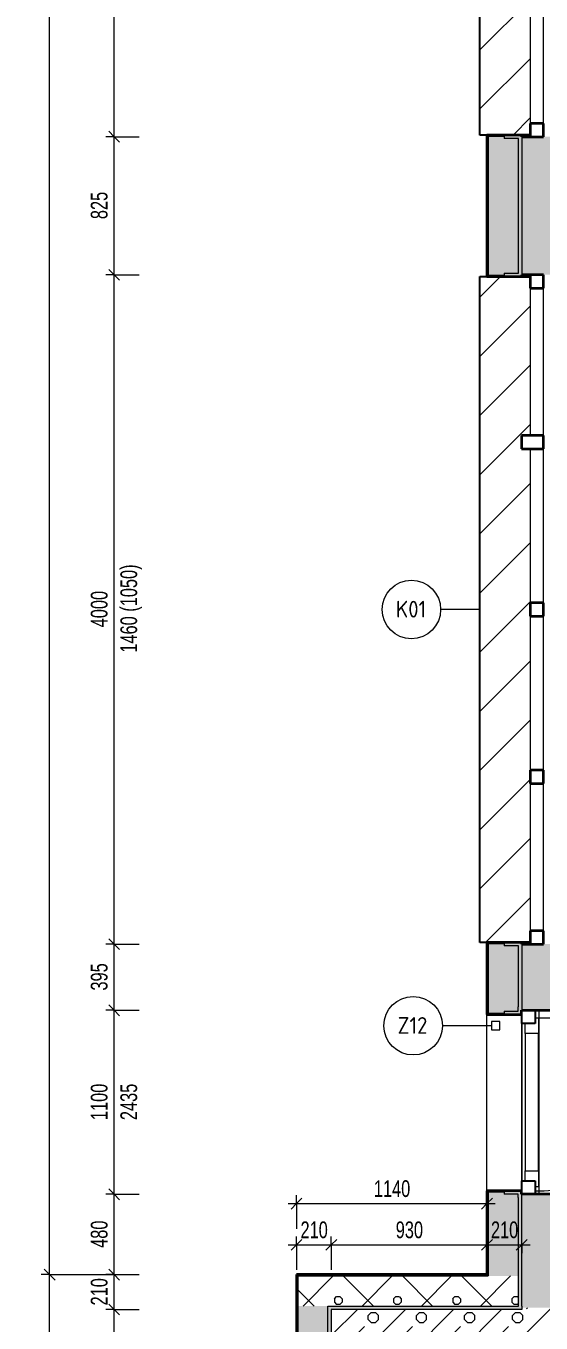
# Model space of a CAD drawing. Header units: millimetres. Extents: x -3281 to 232784, y -45352 to 20466.
# Drawn here: x -3281 to -202, y -16221 to -8470 of the extents above; entities that cross this region are included whole.
import ezdxf

# ---------------------------------------------------------------- set-up
doc = ezdxf.new("R2010")
doc.units = ezdxf.units.MM
for name, color, linetype, lineweight in [('A-ANNO-DIMS', 211, 'Continuous', 9), ('A-ANNO-DIMS-50', 211, 'Continuous', 9), ('A-GENM', 13, 'Continuous', 13), ('A-GENM-IDEN', 13, 'Continuous', 9), ('A-GLAZ', 151, 'Continuous', 13), ('A-GLAZ-SILL', 1, 'Continuous', 13), ('A-WALL', 113, 'Continuous', 13), ('Q-SPCQ', 91, 'Continuous', 13), ('Q-SPCQ-IDEN', 132, 'Continuous', 9)]:
    doc.layers.add(name, color=color, linetype=linetype, lineweight=lineweight)
doc.layers.add('A-DETL-MBND', color=5, linetype='Continuous')
doc.layers.add('A-WALL-PATT', color=111, linetype='Continuous')
doc.styles.add('Arial_1', font='arial.ttf', dxfattribs={"width": 0.7, "height": 100})
doc.styles.add('ISOCPEUR_1', font='isocpeur.ttf', dxfattribs={"width": 0.9, "height": 100})
doc.dimstyles.new('Vnitřní_-_průhledné_1', dxfattribs={"dimscale": 304.8, "dimtxt": 102.02594, "dimasz": 0.213255, "dimexe": 0.164042, "dimexo": 0.0625, "dimgap": 0.032808, "dimtad": 1, "dimdec": 0, "dimrnd": 5, "dimzin": 0, "dimdsep": 46, "dimtxsty": 'Arial_1', "dimblk1": 'OBLIQUE', "dimblk2": 'OBLIQUE', "dimsah": 1, "dimcen": 0.09, "dimdle": 0.164042, "dimazin": 0, "dimtfac": 1, "dimtdec": 4, "dimtix": 1, "dimtmove": 0, "dimatfit": 3, "dimfxl": 0.492126, "dimfxlon": 1, "dimtvp": 1, "dimtolj": 1, "dimtzin": 0, "dimarcsym": 2})
pattern_1 = [(45, (0, 0), (0.0007, 353.5527), []), (315, (0, 0), (353.552, 0), []), (270, (153.68, 9.56), (176.771, -176.771), [19.139, -334.416]), (270, (199.87, 9.56), (176.771, -176.771), [19.139, -334.416]), (0, (166.57, 23.1), (176.771, 176.771), [19.139, -334.416]), (0, (166.57, -23.1), (176.771, 176.771), [19.139, -334.416]), (45, (153.68, 9.56), (0.0007, 353.5527), [19.139, -230.861]), (45, (186.35, -23.1), (0.0007, 353.5527), [19.139, -230.861]), (315, (186.35, 23.1), (353.552, 0), [19.139, -230.861]), (315, (153.68, -9.56), (353.552, 0), [19.139, -230.861])]

# ---------------------------------------------------------------- blocks, each defined once
blk = doc.blocks.new('OKNO_4k_ - OKNO_4k_4000x1460-1966617-1NP_NÁVRH A')
at = {"layer": 'A-GLAZ'}
h = blk.add_hatch(dxfattribs=at)
h.set_pattern_fill('FP_5', color=256, style=0, pattern_type=2)
h.set_pattern_definition([(270, (11956.784, -152.193), (43.3, -75), [50, -100]), (330, (11956.784, -202.193), (86.6019, -0.0011), [50, -100]), (210, (11956.784, -202.193), (-43.3019, -74.9989), [50, -100])])
h.paths.add_polyline_path([(-2000, 115), (-1990, 115), (-1990, 166), (-2000, 166)])
h.paths.add_polyline_path([(1990, 166), (1990, 115), (2000, 115), (2000, 166)])
at = {"layer": 'A-GLAZ', "lineweight": 35}
for p, q in [((-1990, 166), (-2000, 166)), ((-2000, 166), (-2000, 115)), ((-1990, 115), (-1990, 166)), ((1040, 166), (960, 166)), ((960, 166), (960, 35)), ((1040, 35), (1040, 166)), ((1990, 166), (1990, 115)), ((2000, 166), (1990, 166)), ((2000, 115), (2000, 166)), ((-2000, 115), (-1990, 115)), ((-2000, 115), (-2000, 35)), ((-1920, 115), (-2000, 115)), ((-1920, 35), (-1920, 115)), ((-960, 115), (-1040, 115)), ((-1040, 115), (-1040, 35)), ((-960, 35), (-960, 115)), ((40, 115), (-40, 115)), ((-40, 115), (-40, 35)), ((40, 35), (40, 115)), ((2000, 115), (1920, 115)), ((1920, 115), (1920, 35)), ((1990, 115), (2000, 115)), ((2000, 35), (2000, 115)), ((-2000, 35), (-1920, 35)), ((-1040, 35), (-960, 35)), ((-40, 35), (40, 35)), ((960, 35), (1040, 35)), ((1920, 35), (2000, 35))]:
    blk.add_line(p, q, dxfattribs=at)
at = {"layer": 'A-GLAZ'}
for p, q in [((-1040, 115), (-1920, 115)), ((-40, 115), (-960, 115)), ((960, 115), (40, 115)), ((1920, 115), (1040, 115)), ((-1920, 35), (-1040, 35)), ((-960, 35), (-40, 35)), ((40, 35), (960, 35)), ((1040, 35), (1920, 35))]:
    blk.add_line(p, q, dxfattribs=at)
blk = doc.blocks.new('OKNO_dvere vchod_1k_nadsvetlik - vstupni dvere 1100_2435-971794-1NP_NÁVRH A')
at = {"layer": 'A-GLAZ'}
for p, q in [((-995.3, -85), (-995.3, 950)), ((-995.3, -65), (-900.3, -65)), ((-995.3, -85), (-995.3, -65)), ((-900.3, -65), (-900.3, -145)), ((-80.3, -65), (-900.3, -65)), ((-80.3, -65), (14.7, -65)), ((-80.3, -145), (-80.3, -65)), ((14.7, -65), (14.7, -85)), ((-960.4, -85), (-995.3, -85)), ((-960.3, -145), (-960.4, -85)), ((-900.3, -145), (-960.3, -145)), ((-900.3, -145), (-80.3, -145)), ((-20.3, -145), (-80.3, -145)), ((14.7, -85), (-20.3, -85)), ((-20.3, -85), (-20.3, -145)), ((-960.3, -165), (-20.3, -165))]:
    blk.add_line(p, q, dxfattribs=at)
at = {"layer": 'A-GLAZ', "lineweight": 25}
for p, q in [((-1040.3, -85), (-960.3, -85)), ((-960.3, -85), (-960.3, -165)), ((-20.3, -85), (59.7, -85)), ((-20.3, -165), (-20.3, -85)), ((-960.3, -165), (-1040.3, -165)), ((59.7, -165), (-20.3, -165))]:
    blk.add_line(p, q, dxfattribs=at)
at = {"layer": 'A-GLAZ', "lineweight": 35}
for p, q in [((-1040.3, -164), (-1035.3, -164)), ((-1035.3, -164), (-1035.3, -166)), ((54.7, -164), (59.7, -164)), ((54.7, -166), (54.7, -164))]:
    blk.add_line(p, q, dxfattribs=at)
at = {"layer": 'A-GLAZ'}
blk.add_arc((-995.3, -85), 1035, 360, 90, dxfattribs=at)
at = {"layer": 'A-GLAZ-SILL'}
blk.add_line((-1040.3, 165), (59.7, 165), dxfattribs=at)
blk = doc.blocks.new('OKNO_2k_ - OKNO_2k_2000x1450-V40-1NP_NÁVRH A')
at = {"layer": 'A-GLAZ'}
h = blk.add_hatch(dxfattribs=at)
h.set_pattern_fill('FP_97', color=256, style=0, pattern_type=2)
h.set_pattern_definition([(270, (8131.784, -152.193), (43.3, -75), [50, -100]), (330, (8131.784, -202.193), (86.6019, -0.0011), [50, -100]), (210, (8131.784, -202.193), (-43.3019, -74.9989), [50, -100])])
h.paths.add_polyline_path([(-1000, 166), (-1000, 115), (-990, 115), (-990, 166)])
h.paths.add_polyline_path([(990, 115), (1000, 115), (1000, 166), (990, 166)])
at = {"layer": 'A-GLAZ', "lineweight": 35}
for p, q in [((-990, 166), (-1000, 166)), ((-1000, 166), (-1000, 115)), ((-990, 115), (-990, 166)), ((990, 166), (990, 115)), ((1000, 166), (990, 166)), ((1000, 115), (1000, 166)), ((-1000, 115), (-990, 115)), ((-1000, 115), (-1000, 35)), ((-920, 115), (-1000, 115)), ((-920, 35), (-920, 115)), ((40, 115), (-40, 115)), ((-40, 115), (-40, 35)), ((40, 35), (40, 115)), ((1000, 115), (920, 115)), ((920, 115), (920, 35)), ((990, 115), (1000, 115)), ((1000, 35), (1000, 115)), ((-1000, 35), (-920, 35)), ((-40, 35), (40, 35)), ((920, 35), (1000, 35))]:
    blk.add_line(p, q, dxfattribs=at)
at = {"layer": 'A-GLAZ'}
for p, q in [((-40, 115), (-920, 115)), ((920, 115), (40, 115)), ((-920, 35), (-40, 35)), ((40, 35), (920, 35))]:
    blk.add_line(p, q, dxfattribs=at)
blk = doc.blocks.new('parapet_ext - parapet_ext-V41-1NP_NÁVRH A')
at = {"layer": 'Q-SPCQ'}
h = blk.add_hatch(dxfattribs=at)
h.set_pattern_fill('FP_98', color=11, style=0, pattern_type=2)
h.set_pattern_definition([(315, (8131.78, -267.2), (176.777, 176.777), [])])
h.paths.add_polyline_path([(-990, 0), (990, 0), (990, 300), (-990, 300), (-990, 50)])
at = {"layer": 'Q-SPCQ', "color": 21, "lineweight": 25}
for p, q in [((-990, 258), (-990, 300)), ((-990, 300), (990, 300)), ((990, 300), (990, 258))]:
    blk.add_line(p, q, dxfattribs=at)
blk = doc.blocks.new('parapet_ext - parapet_ext-1802076-1NP_NÁVRH A')
at = {"layer": 'Q-SPCQ'}
h = blk.add_hatch(dxfattribs=at)
h.set_pattern_fill('FP_99', color=11, style=0, pattern_type=2)
h.set_pattern_definition([(315, (11956.78, -267.2), (176.7767, 176.7767), [])])
h.paths.add_polyline_path([(-1990, 50), (-1990, 0), (960, 0), (960, 51), (1040, 51), (1040, 0), (1990, 0), (1990, 300), (-1990, 300), (-1990, 51)])
at = {"layer": 'Q-SPCQ', "color": 21, "lineweight": 25}
for p, q in [((-1990, 258), (-1990, 300)), ((-1990, 300), (1990, 300)), ((1990, 300), (1990, 258))]:
    blk.add_line(p, q, dxfattribs=at)
blk = doc.blocks.new('BP_ZÁSTUPNÝ PRVEK - BP_ZÁSTUPNÝ PRVEK - Z04-2141336-1NP_NÁVRH A')
at = {"layer": 'A-GENM', "color": 11}
for p, q in [((50, 50), (0, 50)), ((0, 50), (0, 0)), ((0, 0), (50, 0)), ((50, 0), (50, 50))]:
    blk.add_line(p, q, dxfattribs=at)
blk = doc.blocks.new('DIMBLOCK49-1NP_NÁVRH A')
at = {"layer": 'A-ANNO-DIMS-50', "lineweight": 18}
for p, q in [((-2753.5, -16140), (-2786, -16107.5)), ((-2753.5, -16140), (-2721, -16172.5)), ((-2753.5, -20138.8), (-2786, -20106.3)), ((-2753.5, -20138.8), (-2721, -20171.3))]:
    blk.add_line(p, q, dxfattribs=at)
at = {"layer": 'A-ANNO-DIMS-50'}
for p, q in [((-2753.5, -16140), (-2803.5, -16140)), ((-2753.5, -20138.8), (-2753.5, -16140)), ((-2753.5, -16140), (-2603.5, -16140)), ((-2753.5, -20138.8), (-2803.5, -20138.8)), ((-2753.5, -20138.8), (-2603.5, -20138.8))]:
    blk.add_line(p, q, dxfattribs=at)
at = {"layer": 'A-ANNO-DIMS-50', "color": 0, "insert": (-2893.4, -18246.1), "char_height": 100, "width": 256.164, "attachment_point": 1, "rotation": 90, "line_spacing_factor": 0.941778, "style": 'Arial_1'}
blk.add_mtext('4000', dxfattribs=at)
blk = doc.blocks.new('_Oblique')
at = {"color": 0, "linetype": 'ByBlock', "lineweight": -2}
blk.add_line((-0.5, -0.5), (0.5, 0.5), dxfattribs=at)
blk = doc.blocks.new('DIMBLOCK50-1NP_NÁVRH A')
at = {"layer": 'A-ANNO-DIMS-50'}
for p, q in [((-2753.5, -16140), (-2753.5, -15882)), ((-2753.5, -15932), (-2803.5, -15932)), ((-2753.5, -15932), (-2603.5, -15932)), ((-2753.5, -16140), (-2803.5, -16140)), ((-2753.5, -16140), (-2603.5, -16140))]:
    blk.add_line(p, q, dxfattribs=at)
at = {"layer": 'A-ANNO-DIMS-50', "lineweight": 18}
for p, q in [((-2753.5, -15932), (-2786, -15899.5)), ((-2753.5, -15932), (-2721, -15964.5)), ((-2753.5, -16140), (-2786, -16107.5)), ((-2753.5, -16140), (-2721, -16172.5))]:
    blk.add_line(p, q, dxfattribs=at)
at = {"layer": 'A-ANNO-DIMS-50', "color": 0, "insert": (-2893.4, -16116), "char_height": 100, "width": 192.123, "attachment_point": 1, "rotation": 90, "line_spacing_factor": 0.941778, "style": 'Arial_1'}
blk.add_mtext('210', dxfattribs=at)
blk = doc.blocks.new('DIMBLOCK51-1NP_NÁVRH A')
at = {"layer": 'A-ANNO-DIMS-50'}
for p, q in [((-2753.5, -15932), (-2803.5, -15932)), ((-2753.5, -16190), (-2753.5, -15932)), ((-2753.5, -15932), (-2603.5, -15932)), ((-2753.5, -16140), (-2803.5, -16140)), ((-2753.5, -16140), (-2603.5, -16140))]:
    blk.add_line(p, q, dxfattribs=at)
at = {"layer": 'A-ANNO-DIMS-50', "lineweight": 18}
for p, q in [((-2753.5, -15932), (-2786, -15899.5)), ((-2753.5, -15932), (-2721, -15964.5)), ((-2753.5, -16140), (-2786, -16107.5)), ((-2753.5, -16140), (-2721, -16172.5))]:
    blk.add_line(p, q, dxfattribs=at)
at = {"layer": 'A-ANNO-DIMS-50', "color": 0, "insert": (-2893.4, -16116), "char_height": 100, "width": 192.123, "attachment_point": 1, "rotation": 90, "line_spacing_factor": 0.941778, "style": 'Arial_1'}
blk.add_mtext('210', dxfattribs=at)
blk = doc.blocks.new('DIMBLOCK52-1NP_NÁVRH A')
at = {"layer": 'A-ANNO-DIMS-50', "lineweight": 18}
for p, q in [((-2753.5, -15451.8), (-2786, -15419.3)), ((-2753.5, -15451.8), (-2721, -15484.3)), ((-2753.5, -15932), (-2786, -15899.5)), ((-2753.5, -15932), (-2721, -15964.5))]:
    blk.add_line(p, q, dxfattribs=at)
at = {"layer": 'A-ANNO-DIMS-50'}
for p, q in [((-2753.5, -15451.8), (-2803.5, -15451.8)), ((-2753.5, -15932), (-2753.5, -15451.8)), ((-2753.5, -15451.8), (-2603.5, -15451.8)), ((-2753.5, -15932), (-2803.5, -15932)), ((-2753.5, -15932), (-2603.5, -15932))]:
    blk.add_line(p, q, dxfattribs=at)
at = {"layer": 'A-ANNO-DIMS-50', "color": 0, "insert": (-2893.4, -15771.9), "char_height": 100, "width": 192.123, "attachment_point": 1, "rotation": 90, "line_spacing_factor": 0.941778, "style": 'Arial_1'}
blk.add_mtext('480', dxfattribs=at)
blk = doc.blocks.new('DIMBLOCK53-1NP_NÁVRH A')
at = {"layer": 'A-ANNO-DIMS-50', "lineweight": 18}
for p, q in [((-2753.5, -14351.8), (-2786, -14319.3)), ((-2753.5, -14351.8), (-2721, -14384.3)), ((-2753.5, -15451.8), (-2786, -15419.3)), ((-2753.5, -15451.8), (-2721, -15484.3))]:
    blk.add_line(p, q, dxfattribs=at)
at = {"layer": 'A-ANNO-DIMS-50'}
for p, q in [((-2753.5, -14351.8), (-2803.5, -14351.8)), ((-2753.5, -15451.8), (-2753.5, -14351.8)), ((-2753.5, -14351.8), (-2603.5, -14351.8)), ((-2753.5, -15451.8), (-2803.5, -15451.8)), ((-2753.5, -15451.8), (-2603.5, -15451.8))]:
    blk.add_line(p, q, dxfattribs=at)
at = {"layer": 'A-ANNO-DIMS-50', "color": 0, "char_height": 100, "width": 256.164, "attachment_point": 1, "rotation": 90, "line_spacing_factor": 0.941778, "style": 'Arial_1'}
for s, insert in [('1100', (-2893.4, -15008.5)), ('2435', (-2716.4, -15008.5))]:
    blk.add_mtext(s, dxfattribs=dict(at, insert=insert))
blk = doc.blocks.new('DIMBLOCK54-1NP_NÁVRH A')
at = {"layer": 'A-ANNO-DIMS-50', "lineweight": 18}
for p, q in [((-2753.5, -13956.8), (-2786, -13924.3)), ((-2753.5, -13956.8), (-2721, -13989.3)), ((-2753.5, -14351.8), (-2786, -14319.3)), ((-2753.5, -14351.8), (-2721, -14384.3))]:
    blk.add_line(p, q, dxfattribs=at)
at = {"layer": 'A-ANNO-DIMS-50'}
for p, q in [((-2753.5, -13956.8), (-2803.5, -13956.8)), ((-2753.5, -14351.8), (-2753.5, -13956.8)), ((-2753.5, -13956.8), (-2603.5, -13956.8)), ((-2753.5, -14351.8), (-2803.5, -14351.8)), ((-2753.5, -14351.8), (-2603.5, -14351.8))]:
    blk.add_line(p, q, dxfattribs=at)
at = {"layer": 'A-ANNO-DIMS-50', "color": 0, "insert": (-2893.4, -14234.3), "char_height": 100, "width": 192.123, "attachment_point": 1, "rotation": 90, "line_spacing_factor": 0.941778, "style": 'Arial_1'}
blk.add_mtext('395', dxfattribs=at)
blk = doc.blocks.new('DIMBLOCK55-1NP_NÁVRH A')
at = {"layer": 'A-ANNO-DIMS-50'}
for p, q in [((-2753.5, -9956.8), (-2803.5, -9956.8)), ((-2753.5, -13956.8), (-2753.5, -9956.8)), ((-2753.5, -9956.8), (-2603.5, -9956.8)), ((-2753.5, -13956.8), (-2803.5, -13956.8)), ((-2753.5, -13956.8), (-2603.5, -13956.8))]:
    blk.add_line(p, q, dxfattribs=at)
at = {"layer": 'A-ANNO-DIMS-50', "lineweight": 18}
for p, q in [((-2753.5, -9956.8), (-2786, -9924.3)), ((-2753.5, -9956.8), (-2721, -9989.3)), ((-2753.5, -13956.8), (-2786, -13924.3)), ((-2753.5, -13956.8), (-2721, -13989.3))]:
    blk.add_line(p, q, dxfattribs=at)
at = {"layer": 'A-ANNO-DIMS-50', "color": 0, "char_height": 100, "attachment_point": 1, "rotation": 90, "line_spacing_factor": 0.941778, "style": 'Arial_1'}
for s, insert, width in [('1460 (1050)', (-2716.4, -12215), 619.69), ('4000', (-2893.4, -12063.5), 256.164)]:
    blk.add_mtext(s, dxfattribs=dict(at, insert=insert, width=width))
blk = doc.blocks.new('DIMBLOCK56-1NP_NÁVRH A')
at = {"layer": 'A-ANNO-DIMS-50'}
for p, q in [((-2753.5, -9131.8), (-2803.5, -9131.8)), ((-2753.5, -9956.8), (-2753.5, -9131.8)), ((-2753.5, -9131.8), (-2603.5, -9131.8)), ((-2753.5, -9956.8), (-2803.5, -9956.8)), ((-2753.5, -9956.8), (-2603.5, -9956.8))]:
    blk.add_line(p, q, dxfattribs=at)
at = {"layer": 'A-ANNO-DIMS-50', "lineweight": 18}
for p, q in [((-2753.5, -9131.8), (-2786, -9099.3)), ((-2753.5, -9131.8), (-2721, -9164.3)), ((-2753.5, -9956.8), (-2786, -9924.3)), ((-2753.5, -9956.8), (-2721, -9989.3))]:
    blk.add_line(p, q, dxfattribs=at)
at = {"layer": 'A-ANNO-DIMS-50', "color": 0, "insert": (-2893.4, -9624.3), "char_height": 100, "width": 192.123, "attachment_point": 1, "rotation": 90, "line_spacing_factor": 0.941778, "style": 'Arial_1'}
blk.add_mtext('825', dxfattribs=at)
blk = doc.blocks.new('DIMBLOCK57-1NP_NÁVRH A')
at = {"layer": 'A-ANNO-DIMS-50', "lineweight": 18}
for p, q in [((-2753.5, -7131.8), (-2786, -7099.3)), ((-2753.5, -7131.8), (-2721, -7164.3)), ((-2753.5, -9131.8), (-2786, -9099.3)), ((-2753.5, -9131.8), (-2721, -9164.3))]:
    blk.add_line(p, q, dxfattribs=at)
at = {"layer": 'A-ANNO-DIMS-50'}
for p, q in [((-2753.5, -7131.8), (-2803.5, -7131.8)), ((-2753.5, -9131.8), (-2753.5, -7131.8)), ((-2753.5, -7131.8), (-2603.5, -7131.8)), ((-2753.5, -9131.8), (-2803.5, -9131.8)), ((-2753.5, -9131.8), (-2603.5, -9131.8))]:
    blk.add_line(p, q, dxfattribs=at)
at = {"layer": 'A-ANNO-DIMS-50', "color": 0, "char_height": 100, "attachment_point": 1, "rotation": 90, "line_spacing_factor": 0.941778, "style": 'Arial_1'}
for s, insert, width in [('1450 (1050)', (-2716.4, -8390), 619.69), ('2000', (-2893.4, -8238.5), 256.164)]:
    blk.add_mtext(s, dxfattribs=dict(at, insert=insert, width=width))
blk = doc.blocks.new('DIMBLOCK64-1NP_NÁVRH A')
at = {"layer": 'A-ANNO-DIMS-50'}
for p, q in [((-1663.4, -15753.9), (-1663.4, -15703.9)), ((-1455.4, -15753.9), (-1455.4, -15703.9)), ((-1713.4, -15753.9), (-1455.4, -15753.9)), ((-1663.4, -15753.9), (-1663.4, -15903.9)), ((-1455.4, -15753.9), (-1455.4, -15903.9))]:
    blk.add_line(p, q, dxfattribs=at)
at = {"layer": 'A-ANNO-DIMS-50', "lineweight": 18}
for p, q in [((-1663.4, -15753.9), (-1630.9, -15721.4)), ((-1455.4, -15753.9), (-1422.9, -15721.4)), ((-1663.4, -15753.9), (-1695.9, -15786.4)), ((-1455.4, -15753.9), (-1487.9, -15786.4))]:
    blk.add_line(p, q, dxfattribs=at)
at = {"layer": 'A-ANNO-DIMS-50', "color": 0, "insert": (-1639.5, -15614.1), "char_height": 100, "width": 192.123, "attachment_point": 1, "line_spacing_factor": 0.941778, "style": 'Arial_1'}
blk.add_mtext('210', dxfattribs=at)
blk = doc.blocks.new('DIMBLOCK65-1NP_NÁVRH A')
at = {"layer": 'A-ANNO-DIMS-50'}
for p, q in [((-525.2, -15753.9), (-525.2, -15603.9)), ((-1455.4, -15753.9), (-1455.4, -15703.9)), ((-1455.4, -15753.9), (-525.2, -15753.9)), ((-1455.4, -15753.9), (-1455.4, -15903.9)), ((-525.2, -15753.9), (-525.2, -15803.9))]:
    blk.add_line(p, q, dxfattribs=at)
at = {"layer": 'A-ANNO-DIMS-50', "lineweight": 18}
for p, q in [((-1455.4, -15753.9), (-1422.9, -15721.4)), ((-525.2, -15753.9), (-492.7, -15721.4)), ((-1455.4, -15753.9), (-1487.9, -15786.4)), ((-525.2, -15753.9), (-557.7, -15786.4))]:
    blk.add_line(p, q, dxfattribs=at)
at = {"layer": 'A-ANNO-DIMS-50', "color": 0, "insert": (-1070.4, -15614.1), "char_height": 100, "width": 192.123, "attachment_point": 1, "line_spacing_factor": 0.941778, "style": 'Arial_1'}
blk.add_mtext('930', dxfattribs=at)
blk = doc.blocks.new('DIMBLOCK66-1NP_NÁVRH A')
at = {"layer": 'A-ANNO-DIMS-50'}
for p, q in [((-525.2, -15753.9), (-525.2, -15603.9)), ((-317.2, -15753.9), (-317.2, -15603.9)), ((-525.2, -15753.9), (-267.2, -15753.9)), ((-525.2, -15753.9), (-525.2, -15803.9)), ((-317.2, -15753.9), (-317.2, -15803.9))]:
    blk.add_line(p, q, dxfattribs=at)
at = {"layer": 'A-ANNO-DIMS-50', "lineweight": 18}
for p, q in [((-525.2, -15753.9), (-492.7, -15721.4)), ((-317.2, -15753.9), (-284.7, -15721.4)), ((-525.2, -15753.9), (-557.7, -15786.4)), ((-317.2, -15753.9), (-349.7, -15786.4))]:
    blk.add_line(p, q, dxfattribs=at)
at = {"layer": 'A-ANNO-DIMS-50', "color": 0, "insert": (-501.2, -15614.1), "char_height": 100, "width": 192.123, "attachment_point": 1, "line_spacing_factor": 0.941778, "style": 'Arial_1'}
blk.add_mtext('210', dxfattribs=at)
blk = doc.blocks.new('DIMBLOCK133-1NP_NÁVRH A')
at = {"layer": 'A-ANNO-DIMS-50'}
for p, q in [((-3139.7, -15982), (-3139.7, 156.2)), ((-3139.7, 106.2), (-3189.7, 106.2)), ((-3139.7, 106.2), (-2760.6, 106.2)), ((-3139.7, -15932), (-3189.7, -15932)), ((-3139.7, -15932), (-2989.7, -15932))]:
    blk.add_line(p, q, dxfattribs=at)
at = {"layer": 'A-ANNO-DIMS-50', "lineweight": 18}
for p, q in [((-3139.7, 106.2), (-3172.2, 138.7)), ((-3139.7, 106.2), (-3107.2, 73.7)), ((-3139.7, -15932), (-3172.2, -15899.5)), ((-3139.7, -15932), (-3107.2, -15964.5))]:
    blk.add_line(p, q, dxfattribs=at)
at = {"layer": 'A-ANNO-DIMS-50', "color": 0, "insert": (-3279.5, -8046.3), "char_height": 100, "width": 320.204, "attachment_point": 1, "rotation": 90, "line_spacing_factor": 0.941778, "style": 'Arial_1'}
blk.add_mtext('16040', dxfattribs=at)
blk = doc.blocks.new('DIMBLOCK134-1NP_NÁVRH A')
at = {"layer": 'A-ANNO-DIMS-50'}
for p, q in [((-3139.7, -28191.8), (-3139.7, -15882)), ((-3139.7, -15932), (-3189.7, -15932)), ((-3139.7, -15932), (-2760.6, -15932)), ((-3139.7, -28141.8), (-3189.7, -28141.8)), ((-3139.7, -28141.8), (-2711.3, -28141.8))]:
    blk.add_line(p, q, dxfattribs=at)
at = {"layer": 'A-ANNO-DIMS-50', "lineweight": 18}
for p, q in [((-3139.7, -15932), (-3172.2, -15899.5)), ((-3139.7, -15932), (-3107.2, -15964.5)), ((-3139.7, -28141.8), (-3172.2, -28109.3)), ((-3139.7, -28141.8), (-3107.2, -28174.3))]:
    blk.add_line(p, q, dxfattribs=at)
at = {"layer": 'A-ANNO-DIMS-50', "color": 0, "insert": (-3279.5, -22170.3), "char_height": 100, "width": 320.204, "attachment_point": 1, "rotation": 90, "line_spacing_factor": 0.941778, "style": 'Arial_1'}
blk.add_mtext('12210', dxfattribs=at)
blk = doc.blocks.new('Popiska speciální vybavení - Popiska okna_Bublina-1426311-1NP_NÁVRH A')
at = {"layer": 'Q-SPCQ-IDEN'}
blk.add_circle((0, 0), 3.5, dxfattribs=at)
blk = doc.blocks.new('Popiska becný model_Bublina_CC - Popiska okna_Bublina-1416866-1NP_NÁVRH A')
at = {"layer": 'A-GENM-IDEN'}
blk.add_circle((0, 0), 3.5, dxfattribs=at)
blk = doc.blocks.new('DIMBLOCK242-1NP_NÁVRH A')
at = {"layer": 'A-ANNO-DIMS-50'}
for p, q in [((-525.2, -15507.5), (-525.2, -15357.5)), ((-1663.4, -15507.5), (-1663.4, -15457.5)), ((-1713.4, -15507.5), (-475.2, -15507.5)), ((-1663.4, -15507.5), (-1663.4, -15657.5)), ((-525.2, -15507.5), (-525.2, -15557.5))]:
    blk.add_line(p, q, dxfattribs=at)
at = {"layer": 'A-ANNO-DIMS-50', "lineweight": 18}
for p, q in [((-1663.4, -15507.5), (-1630.9, -15475)), ((-525.2, -15507.5), (-492.7, -15475)), ((-1663.4, -15507.5), (-1695.9, -15540)), ((-525.2, -15507.5), (-557.7, -15540))]:
    blk.add_line(p, q, dxfattribs=at)
at = {"layer": 'A-ANNO-DIMS-50', "color": 0, "insert": (-1201, -15367.7), "char_height": 100, "width": 256.164, "attachment_point": 1, "line_spacing_factor": 0.941778, "style": 'Arial_1'}
blk.add_mtext('1140', dxfattribs=at)

msp = doc.modelspace()

# ---------------------------------------------------------------- hatches: boundary and pattern name
at = {"layer": 'A-WALL-PATT', "lineweight": 13}
h = msp.add_hatch(dxfattribs=at)
h.set_pattern_fill('FP_12', color=11, style=0, pattern_type=2)
h.set_pattern_definition(pattern_1)
h.paths.add_polyline_path([(-517.2, -15940), (-337.2, -15940), (-337.2, -15471.8), (-338.2, -15471.8), (-338.2, -15451.8), (-421.2, -15451.8), (-421.2, -15439.8), (-517.2, -15439.8), (-517.2, -15935)])
h.paths.add_polyline_path([(-421.2, -14368.8), (-421.2, -14356.8), (-338.2, -14356.8), (-338.2, -14331.8), (-337.2, -14331.8), (-337.2, -13966.8), (-421.2, -13966.8), (-421.2, -13954.8), (-517.2, -13954.8), (-517.2, -14368.8)])
h.paths.add_polyline_path([(-421.2, -9958.8), (-421.2, -9946.8), (-337.2, -9946.8), (-337.2, -9141.8), (-421.2, -9141.8), (-421.2, -9129.8), (-517.2, -9129.8), (-517.2, -9958.8)])
h.paths.add_polyline_path([(-517.2, -7133.8), (-421.2, -7133.8), (-421.2, -7121.8), (-337.2, -7121.8), (-337.2, -6341.8), (-421.2, -6341.8), (-421.2, -6329.8), (-517.2, -6329.8), (-517.2, -6622.9)])
h.paths.add_polyline_path([(-517.2, -4333.8), (-421.2, -4333.8), (-421.2, -4321.8), (-337.2, -4321.8), (-337.2, -3541.8), (-421.2, -3541.8), (-421.2, -3529.8), (-517.2, -3529.8), (-517.2, -3930.4)])
h.paths.add_polyline_path([(-421.2, -1533.8), (-421.2, -1521.8), (-337.2, -1521.8), (-337.2, 98.2), (-517.2, 98.2), (-517.2, -1533.8)])
at = {"layer": 'A-WALL-PATT'}
h = msp.add_hatch(color=11, dxfattribs=at)
h.paths.add_polyline_path([(-317.2, -16120), (-317.2, -15451.8), (-318.2, -15451.8), (-318.2, -15431.8), (-421.2, -15431.8), (-421.2, -15451.8), (-338.2, -15451.8), (-338.2, -15471.8), (-337.2, -15471.8), (-337.2, -16120)])
h.paths.add_polyline_path([(-318.2, -14376.8), (-318.2, -14351.8), (-317.2, -14351.8), (-317.2, -13956.8), (-318.2, -13956.8), (-318.2, -13946.8), (-421.2, -13946.8), (-421.2, -13966.8), (-337.2, -13966.8), (-337.2, -14331.8), (-338.2, -14331.8), (-338.2, -14356.8), (-421.2, -14356.8), (-421.2, -14376.8), (-338.2, -14376.8)])
h.paths.add_polyline_path([(-337.2, -9966.8), (-318.2, -9966.8), (-318.2, -9956.8), (-317.2, -9956.8), (-317.2, -9131.8), (-318.2, -9131.8), (-318.2, -9121.8), (-421.2, -9121.8), (-421.2, -9141.8), (-337.2, -9141.8), (-337.2, -9946.8), (-421.2, -9946.8), (-421.2, -9966.8)])
h.paths.add_polyline_path([(-421.2, -7141.8), (-318.2, -7141.8), (-318.2, -7131.8), (-317.2, -7131.8), (-317.4, -6331.8), (-318.2, -6331.8), (-318.2, -6321.8), (-421.2, -6321.8), (-421.2, -6341.8), (-337.2, -6341.8), (-337.2, -7121.8), (-421.2, -7121.8), (-421.2, -7138.8)])
h.paths.add_polyline_path([(-421.2, -4341.8), (-318.2, -4341.8), (-318.2, -4331.8), (-317.2, -4331.8), (-317.4, -3531.8), (-318.2, -3531.8), (-318.2, -3521.8), (-421.2, -3521.8), (-421.2, -3541.8), (-337.2, -3541.8), (-337.2, -4321.8), (-421.2, -4321.8), (-421.2, -4338.8)])
h.paths.add_polyline_path([(-421.2, -1541.8), (-318.2, -1541.8), (-318.2, -1531.8), (-317.2, -1531.8), (-317.2, -81.8), (-337.2, -81.8), (-337.2, -1521.8), (-421.2, -1521.8), (-421.2, -1538.8)])
at = {"layer": 'A-WALL-PATT', "lineweight": 13}
h = msp.add_hatch(dxfattribs=at)
h.set_pattern_fill('FP_1', color=256, angle=-135, style=0, pattern_type=2)
h.set_pattern_definition([(315, (-317.2, -8187.73), (143.684, 143.684), []), (270, (-249.89, -8416.68), (143.684, -143.684), [25.4, -261.968]), (315, (-249.89, -8442.08), (143.684, 143.684), [25.4, -177.8]), (360, (-231.93, -8460.04), (143.684, 143.684), [25.4, -261.968]), (45, (-206.53, -8460.04), (-143.684, 143.684), [25.4, -177.8]), (270, (-188.57, -8416.68), (143.684, -143.684), [25.4, -261.968]), (315, (-206.53, -8398.72), (143.684, 143.684), [25.4, -177.8]), (360, (-231.93, -8398.72), (143.684, 143.684), [25.4, -261.968]), (45, (-249.89, -8416.68), (-143.684, 143.684), [25.4, -177.8]), (315, (-165.35, -8483.26), (143.684, 143.684), [50.8, -152.4])])
h.paths.add_polyline_path([(-317.2, -16130), (12.8, -16130), (12.8, -15451.8), (-317.2, -15451.8), (-317.2, -16120)])
h.paths.add_polyline_path([(-317.2, -14351.8), (12.8, -14351.8), (12.8, -13956.8), (-317.2, -13956.8), (-317.2, -14261)])
h.paths.add_polyline_path([(-317.2, -9956.8), (12.8, -9956.8), (12.8, -9131.8), (-317.2, -9131.8), (-317.2, -9908.2)])
h.paths.add_polyline_path([(12.8, -7131.8), (12.8, -6331.8), (-317.2, -6331.8), (-317.2, -7131.8), (-187.2, -7131.8)])
h.paths.add_polyline_path([(-317.2, -4331.8), (12.8, -4331.8), (12.8, -3531.8), (-317.2, -3531.8), (-317.2, -3930.4)])
h.paths.add_polyline_path([(-187.2, -1531.8), (12.8, -1531.8), (12.8, -101.8), (-317.2, -101.8), (-317.2, -1531.8), (-264.7, -1531.8)])
h = msp.add_hatch(dxfattribs=at)
h.set_pattern_fill('FP_12', color=11, style=0, pattern_type=2)
h.set_pattern_definition(pattern_1)
h.paths.add_polyline_path([(-1123.2, -16120), (-337.2, -16120), (-337.2, -15940), (-1655.4, -15940), (-1655.4, -16120), (-1455.4, -16120)])
h = msp.add_hatch(dxfattribs=at)
h.set_pattern_fill('FP_12', color=11, style=0, pattern_type=2)
h.set_pattern_definition(pattern_1)
h.paths.add_polyline_path([(-1655.4, -28133.8), (-1475.4, -28133.8), (-1475.4, -22758.8), (-1559.4, -22758.8), (-1559.4, -22746.8), (-1655.4, -22746.8), (-1655.4, -27490)])
h.paths.add_polyline_path([(-1655.4, -21930.8), (-1559.4, -21930.8), (-1559.4, -21918.8), (-1475.4, -21918.8), (-1475.4, -20958.8), (-1559.4, -20958.8), (-1559.4, -20946.8), (-1655.4, -20946.8), (-1655.4, -21431.8)])
h.paths.add_polyline_path([(-1559.4, -20130.8), (-1559.4, -20118.8), (-1475.4, -20118.8), (-1475.4, -16120), (-1655.4, -16120), (-1655.4, -20130.8)])
at = {"layer": 'A-WALL-PATT'}
msp.add_hatch(color=11, dxfattribs=at).paths.add_polyline_path([(-1123.2, -16140), (-317.2, -16140), (-317.2, -16120), (-1475.4, -16120), (-1475.4, -16140), (-1455.4, -16140)])
h = msp.add_hatch(color=11, dxfattribs=at)
h.paths.add_polyline_path([(-1475.4, -28141.8), (-1455.4, -28141.8), (-1455.4, -28133.8), (-1475.4, -28133.8), (-1475.4, -28138.8)])
h.paths.add_polyline_path([(-1475.4, -27953.8), (-1455.4, -27953.8), (-1455.4, -22738.8), (-1559.4, -22738.8), (-1559.4, -22758.8), (-1475.4, -22758.8), (-1475.4, -27933.8)])
h.paths.add_polyline_path([(-1475.4, -21938.8), (-1455.4, -21938.8), (-1455.4, -20938.8), (-1559.4, -20938.8), (-1559.4, -20958.8), (-1475.4, -20958.8), (-1475.4, -21918.8), (-1559.4, -21918.8), (-1559.4, -21938.8), (-1552.4, -21938.8)])
h.paths.add_polyline_path([(-1455.4, -20138.8), (-1455.4, -16140), (-1475.4, -16140), (-1475.4, -20118.8), (-1559.4, -20118.8), (-1559.4, -20138.8), (-1475.4, -20138.8)])
at = {"layer": 'A-WALL-PATT', "lineweight": 13}
h = msp.add_hatch(dxfattribs=at)
h.set_pattern_fill('FP_6', color=256, angle=-135, style=0, pattern_type=2)
h.set_pattern_definition([(45, (997.08, -16430), (-143.684, 143.684), []), (5e-12, (1226.03, -16362.69), (143.684, 143.684), [25.4, -261.968]), (45, (1251.43, -16362.69), (-143.684, 143.684), [25.4, -177.8]), (90, (1269.39, -16344.73), (-143.684, 143.684), [25.4, -261.968]), (135, (1269.4, -16319.33), (-143.684, -143.684), [25.4, -177.8]), (5e-12, (1226.03, -16301.37), (143.684, 143.684), [25.4, -261.968]), (45, (1208.07, -16319.33), (-143.684, 143.684), [25.4, -177.8]), (90, (1208.07, -16344.73), (-143.684, 143.684), [25.4, -261.968]), (135, (1226.03, -16362.69), (-143.684, -143.684), [25.4, -177.8]), (45, (1292.61, -16278.15), (-143.684, 143.684), [50.8, -152.4])])
h.paths.add_polyline_path([(-790.4, -16430), (3305.9, -16430), (3305.9, -16140), (3215.8, -16140), (3215.8, -16130), (-317.2, -16130), (-317.2, -16140), (-1455.4, -16140), (-1455.4, -16430), (-1123.2, -16430)])

# ---------------------------------------------------------------- linework, layer by layer
at = {"layer": 'A-DETL-MBND', "lineweight": 13}
msp.add_line((-215.9, -14351.8), (-215.9, -15451.8), dxfattribs=at)
at = {"layer": 'A-GENM-IDEN'}
msp.add_line((-498.3, -14444.2), (-791.1, -14444.2), dxfattribs=at)
at = {"layer": 'A-WALL', "color": 10, "lineweight": 35}
for p, q in [((-318.2, -9121.8), (-525.2, -9121.8)), ((-525.2, -9121.8), (-525.2, -9966.8)), ((-525.2, -9966.8), (-318.2, -9966.8)), ((-318.2, -13946.8), (-525.2, -13946.8)), ((-525.2, -13946.8), (-525.2, -14376.8)), ((-525.2, -14376.8), (-318.2, -14376.8)), ((-318.2, -14376.8), (-318.2, -14351.8)), ((-318.2, -15431.8), (-525.2, -15431.8)), ((-525.2, -15431.8), (-525.2, -15932)), ((-318.2, -15451.8), (-318.2, -15431.8)), ((-525.2, -15932), (-1663.4, -15932)), ((-1663.4, -15932), (-1663.4, -20138.8))]:
    msp.add_line(p, q, dxfattribs=at)
at = {"layer": 'A-WALL', "color": 1}
for p, q in [((-522.2, -9124.8), (-522.2, -9963.8)), ((-421.2, -9124.8), (-522.2, -9124.8)), ((-517.2, -9129.8), (-517.2, -9958.8)), ((-421.2, -9129.8), (-517.2, -9129.8)), ((-421.2, -9121.8), (-421.2, -9141.8)), ((-337.2, -9141.8), (-421.2, -9141.8)), ((-337.2, -9946.8), (-337.2, -9141.8)), ((-522.2, -9963.8), (-421.2, -9963.8)), ((-517.2, -9958.8), (-421.2, -9958.8)), ((-421.2, -9946.8), (-421.2, -9966.8)), ((-421.2, -9946.8), (-337.2, -9946.8)), ((-522.2, -13949.8), (-522.2, -14373.8)), ((-421.2, -13949.8), (-522.2, -13949.8)), ((-421.2, -13946.8), (-421.2, -13966.8)), ((-517.2, -13954.8), (-517.2, -14368.8)), ((-421.2, -13954.8), (-517.2, -13954.8)), ((-337.2, -13966.8), (-421.2, -13966.8)), ((-337.2, -14331.8), (-337.2, -13966.8)), ((-338.2, -14331.8), (-337.2, -14331.8)), ((-338.2, -14356.8), (-338.2, -14331.8)), ((-522.2, -14373.8), (-421.2, -14373.8)), ((-517.2, -14368.8), (-421.2, -14368.8)), ((-421.2, -14356.8), (-421.2, -14376.8)), ((-421.2, -14356.8), (-338.2, -14356.8)), ((-522.2, -15434.8), (-522.2, -15935)), ((-421.2, -15434.8), (-522.2, -15434.8)), ((-517.2, -15439.8), (-517.2, -15940)), ((-421.2, -15439.8), (-517.2, -15439.8)), ((-421.2, -15431.8), (-421.2, -15451.8)), ((-338.2, -15451.8), (-421.2, -15451.8)), ((-338.2, -15471.8), (-338.2, -15451.8)), ((-337.2, -15471.8), (-338.2, -15471.8)), ((-337.2, -16120), (-337.2, -15471.8)), ((-317.2, -16120), (-317.2, -15451.8)), ((-1660.4, -15935), (-522.2, -15935)), ((-1660.4, -15935), (-1660.4, -20135.8)), ((-1655.4, -15940), (-517.2, -15940)), ((-1655.4, -15940), (-1655.4, -20130.8)), ((-1475.4, -16120), (-337.2, -16120)), ((-1475.4, -20118.8), (-1475.4, -16120))]:
    msp.add_line(p, q, dxfattribs=at)
at = {"layer": 'A-WALL'}
for p, q in [((-317.2, -9131.8), (-317.2, -9956.8)), ((-317.2, -13956.8), (-317.2, -14351.8)), ((-317.2, -16120), (-317.2, -16140)), ((-317.2, -16140), (-1455.4, -16140)), ((-1455.4, -16140), (-1455.4, -20088.8))]:
    msp.add_line(p, q, dxfattribs=at)
at = {"layer": 'A-WALL', "color": 11}
for p, q in [((-525.2, -15431.8), (-525.2, -14376.8)), ((-318.2, -14376.8), (-318.2, -15431.8))]:
    msp.add_line(p, q, dxfattribs=at)
at = {"layer": 'A-WALL', "lineweight": 35}
for p, q in [((-318.2, -14351.8), (12.8, -14351.8)), ((467.8, -15451.8), (-318.2, -15451.8))]:
    msp.add_line(p, q, dxfattribs=at)
at = {"layer": 'Q-SPCQ-IDEN'}
msp.add_line((-567.2, -11956.8), (-801.8, -11956.8), dxfattribs=at)

# ---------------------------------------------------------------- block references
at = {"layer": 'A-GENM', "color": 11}
msp.add_blockref('BP_ZÁSTUPNÝ PRVEK - BP_ZÁSTUPNÝ PRVEK - Z04-2141336-1NP_NÁVRH A', (-498.3, -14469.2), dxfattribs=at)
at = {"layer": 'A-GENM-IDEN', "xscale": 49.99999999999998, "yscale": 49.99999999999998, "zscale": 49.99999999999998}
msp.add_blockref('Popiska becný model_Bublina_CC - Popiska okna_Bublina-1416866-1NP_NÁVRH A', (-966.1, -14444.2), dxfattribs=at)
at = {"layer": 'A-GLAZ'}
for name, p, rotation in [('OKNO_2k_ - OKNO_2k_2000x1450-V40-1NP_NÁVRH A', (-152.2, -8131.8), 89.99999999999991), ('OKNO_4k_ - OKNO_4k_4000x1460-1966617-1NP_NÁVRH A', (-152.2, -11956.8), 89.99999999999991), ('OKNO_dvere vchod_1k_nadsvetlik - vstupni dvere 1100_2435-971794-1NP_NÁVRH A', (-152.2, -15392.1), 269.9999999999999)]:
    msp.add_blockref(name, p, dxfattribs=dict(at, rotation=rotation))
at = {"layer": 'Q-SPCQ', "color": 21, "lineweight": 25, "rotation": 89.99999999999991}
for name, p in [('parapet_ext - parapet_ext-V41-1NP_NÁVRH A', (-267.2, -8131.8)), ('parapet_ext - parapet_ext-1802076-1NP_NÁVRH A', (-267.2, -11956.8))]:
    msp.add_blockref(name, p, dxfattribs=at)
at = {"layer": 'Q-SPCQ-IDEN', "xscale": 49.99999999999998, "yscale": 49.99999999999998, "zscale": 49.99999999999998}
msp.add_blockref('Popiska speciální vybavení - Popiska okna_Bublina-1426311-1NP_NÁVRH A', (-976.8, -11956.8), dxfattribs=at)

# ---------------------------------------------------------------- texts
at = {"layer": 'A-GENM-IDEN', "insert": (-1059.1, -14392.7), "char_height": 100, "width": 223.671, "attachment_point": 1, "style": 'ISOCPEUR_1'}
msp.add_mtext('Z12', dxfattribs=at)
at = {"layer": 'Q-SPCQ-IDEN', "insert": (-1069.8, -11905.2), "char_height": 100, "width": 223.671, "attachment_point": 1, "style": 'ISOCPEUR_1'}
msp.add_mtext('K01', dxfattribs=at)

# ---------------------------------------------------------------- dimensions: what is measured, and where the dimension line sits
at = {"layer": 'A-ANNO-DIMS'}
for base, p1, p2, override, picture, middle in [((-3139.7, 106.2), (-2989.7, -15932), (-2760.6, 106.2), {"dimpost": '<>', "dimfxl": 16039.843181}, 'DIMBLOCK133-1NP_NÁVRH A', (-3200.8, -7912.9)), ((-2753.5, -9131.8), (-2603.5, -9956.8), (-2603.5, -9131.8), {"dimpost": '<>', "dimfxl": 825}, 'DIMBLOCK56-1NP_NÁVRH A', (-2814.6, -9544.3)), ((-2753.5, -13956.8), (-2603.5, -14351.8), (-2603.5, -13956.8), {"dimpost": '<>', "dimfxl": 395}, 'DIMBLOCK54-1NP_NÁVRH A', (-2814.6, -14154.3)), ((-2753.5, -15451.8), (-2603.5, -15932), (-2603.5, -15451.8), {"dimpost": '<>', "dimfxl": 480.20744}, 'DIMBLOCK52-1NP_NÁVRH A', (-2814.6, -15691.9)), ((-3139.7, -15932), (-2711.3, -28141.8), (-2760.6, -15932), {"dimpost": '<>', "dimfxl": 12209.9165}, 'DIMBLOCK134-1NP_NÁVRH A', (-3200.8, -22036.9)), ((-2753.5, -15932), (-2603.5, -16140), (-2603.5, -15932), {"dimpost": '<>', "dimfxl": 208}, 'DIMBLOCK50-1NP_NÁVRH A', (-2814.6, -16036)), ((-2753.5, -15932), (-2603.5, -16140), (-2603.5, -15932), {"dimpost": '<>', "dimfxl": 208}, 'DIMBLOCK51-1NP_NÁVRH A', (-2814.6, -16036)), ((-2753.5, -16140), (-2603.5, -20138.8), (-2603.5, -16140), {"dimpost": '<>', "dimfxl": 3998.815913}, 'DIMBLOCK49-1NP_NÁVRH A', (-2814.6, -18139.4))]:
    dim = msp.add_linear_dim(base=base, p1=p1, p2=p2, angle=90, dimstyle='Vnitřní_-_průhledné_1', override=override, dxfattribs=at)
    dim.commit()
    dim.dimension.update_dxf_attribs({"geometry": picture, "text_midpoint": middle})
for base, p1, p2, text, override, picture, middle in [((-2753.5, -7131.8), (-2603.5, -9131.8), (-2603.5, -7131.8), '<>\\X1450 (1050)', {"dimpost": '<>', "dimfxl": 2000}, 'DIMBLOCK57-1NP_NÁVRH A', (-2753.5, -8131.8)), ((-2753.5, -9956.8), (-2603.5, -13956.8), (-2603.5, -9956.8), '<>\\X1460 (1050)', {"dimpost": '<>', "dimfxl": 4000}, 'DIMBLOCK55-1NP_NÁVRH A', (-2753.5, -11956.8)), ((-2753.5, -14351.8), (-2603.5, -15451.8), (-2603.5, -14351.8), '<>\\X2435', {"dimpost": '<>', "dimfxl": 1100}, 'DIMBLOCK53-1NP_NÁVRH A', (-2753.5, -14901.8))]:
    dim = msp.add_linear_dim(base=base, p1=p1, p2=p2, angle=90, text=text, dimstyle='Vnitřní_-_průhledné_1', override=override, dxfattribs=at)
    dim.commit()
    dim.dimension.update_dxf_attribs({"geometry": picture, "text_midpoint": middle})
for base, p1, p2, override, picture, middle in [((-525.2, -15507.5), (-1663.4, -15657.5), (-525.2, -15357.5), {"dimpost": '<>', "dimfxl": 1177.08933}, 'DIMBLOCK242-1NP_NÁVRH A', (-1094.3, -15446.4)), ((-1455.4, -15753.9), (-1663.4, -15903.9), (-1455.4, -15903.9), {"dimpost": '<>', "dimfxl": 208}, 'DIMBLOCK64-1NP_NÁVRH A', (-1559.4, -15692.9)), ((-525.2, -15753.9), (-1455.4, -15903.9), (-525.2, -15603.9), {"dimpost": '<>', "dimfxl": 977.396937}, 'DIMBLOCK65-1NP_NÁVRH A', (-990.3, -15692.9)), ((-317.2, -15753.9), (-525.2, -15603.9), (-317.2, -15603.9), {"dimpost": '<>', "dimfxl": 208}, 'DIMBLOCK66-1NP_NÁVRH A', (-421.2, -15692.9))]:
    dim = msp.add_linear_dim(base=base, p1=p1, p2=p2, dimstyle='Vnitřní_-_průhledné_1', override=override, dxfattribs=at)
    dim.commit()
    dim.dimension.update_dxf_attribs({"geometry": picture, "text_midpoint": middle})

doc.saveas('drawing.dxf')
